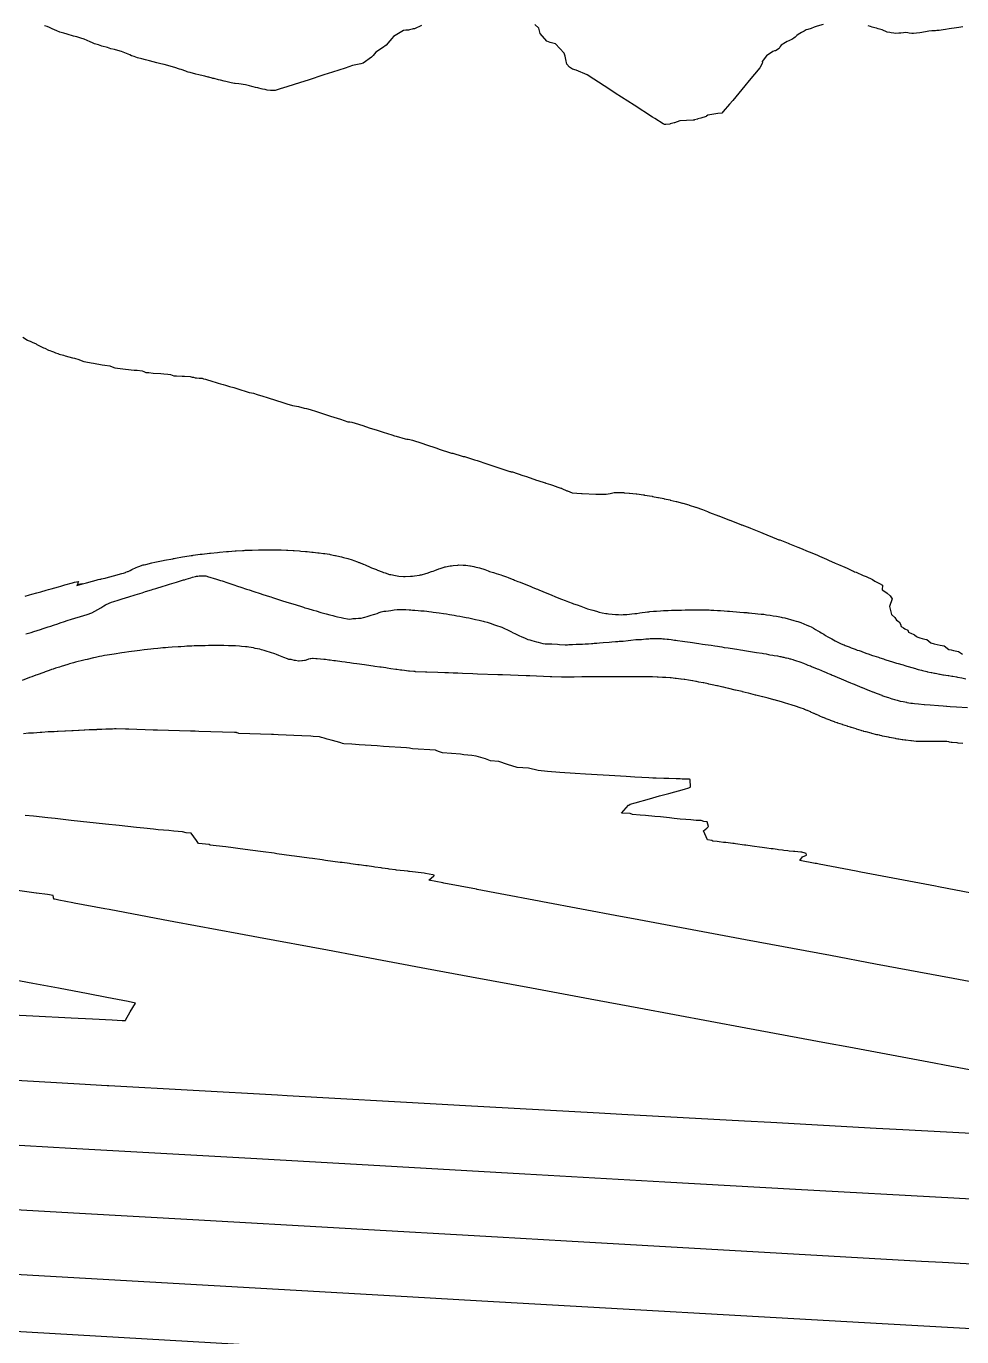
# Model space of a CAD drawing. Header units: metres. Extents: x 483462 to 484492, y 8428718 to 8429266.
# Drawn here: x 484172.6 to 484197.24, y 8428824.98 to 8428859.51 of the extents above; entities that cross this region are included whole.
import ezdxf

# ---------------------------------------------------------------- set-up
doc = ezdxf.new("R2010")
doc.units = ezdxf.units.M
doc.layers.add('C-TOPO-MAJR', color=9, linetype='Continuous')
doc.layers.add('C-TOPO-MINR', color=8, linetype='Continuous')

msp = doc.modelspace()

# ---------------------------------------------------------------- linework, layer by layer
at = {"layer": 'C-TOPO-MAJR', "color": 9, "linetype": 'Continuous', "lineweight": -3, "flags": 128}
for points, elevation in [([(484172.57, 8428844.495), (484172.686, 8428844.528), (484172.746, 8428844.545), (484172.88, 8428844.582), (484172.978, 8428844.61), (484173.121, 8428844.65), (484173.18, 8428844.666), (484173.218, 8428844.676), (484173.255, 8428844.687), (484173.443, 8428844.739), (484173.51, 8428844.758), (484173.617, 8428844.788), (484173.818, 8428844.844), (484173.873, 8428844.858), (484173.97, 8428844.882), (484173.957, 8428844.845), (484173.945, 8428844.809), (484173.934, 8428844.776), (484173.992, 8428844.791), (484174.078, 8428844.813), (484174.182, 8428844.842), (484174.343, 8428844.888), (484174.438, 8428844.915), (484174.495, 8428844.931), (484174.539, 8428844.939), (484174.558, 8428844.942), (484174.576, 8428844.945), (484174.621, 8428844.953), (484174.674, 8428844.967), (484174.766, 8428844.991), (484174.929, 8428845.035), (484175.019, 8428845.059), (484175.115, 8428845.085), (484175.163, 8428845.098), (484175.208, 8428845.115), (484175.223, 8428845.121), (484175.268, 8428845.139), (484175.283, 8428845.145), (484175.338, 8428845.172), (484175.382, 8428845.191), (484175.492, 8428845.243), (484175.538, 8428845.263), (484175.562, 8428845.269), (484175.681, 8428845.315), (484175.704, 8428845.321), (484175.749, 8428845.33), (484175.908, 8428845.37), (484175.981, 8428845.386), (484176.202, 8428845.43), (484176.243, 8428845.439), (484176.458, 8428845.479), (484176.478, 8428845.484), (484176.497, 8428845.488), (484176.532, 8428845.493), (484176.713, 8428845.525), (484176.77, 8428845.534), (484176.945, 8428845.562), (484176.978, 8428845.567), (484176.995, 8428845.57), (484177.179, 8428845.596), (484177.196, 8428845.598), (484177.213, 8428845.6), (484177.23, 8428845.602), (484177.421, 8428845.625), (484177.452, 8428845.628), (484177.636, 8428845.646), (484177.688, 8428845.651), (484177.869, 8428845.666), (484177.897, 8428845.669), (484177.911, 8428845.67), (484177.924, 8428845.671), (484178.099, 8428845.684), (484178.125, 8428845.686), (484178.293, 8428845.696), (484178.338, 8428845.698), (484178.364, 8428845.7), (484178.528, 8428845.707), (484178.54, 8428845.707), (484178.551, 8428845.707), (484178.711, 8428845.712), (484178.734, 8428845.712), (484178.774, 8428845.713), (484178.927, 8428845.715), (484178.95, 8428845.715), (484179.101, 8428845.715), (484179.113, 8428845.714), (484179.125, 8428845.713), (484179.271, 8428845.711), (484179.31, 8428845.709), (484179.449, 8428845.705), (484179.489, 8428845.703), (484179.627, 8428845.696), (484179.642, 8428845.695), (484179.656, 8428845.693), (484179.79, 8428845.684), (484179.827, 8428845.681), (484179.954, 8428845.671), (484179.993, 8428845.668), (484180.119, 8428845.655), (484180.135, 8428845.652), (484180.151, 8428845.648), (484180.273, 8428845.636), (484180.31, 8428845.631), (484180.427, 8428845.617), (484180.464, 8428845.612), (484180.584, 8428845.594), (484180.598, 8428845.589), (484180.725, 8428845.565), (484180.739, 8428845.56), (484180.774, 8428845.553), (484180.9, 8428845.524), (484180.952, 8428845.512), (484181.071, 8428845.481), (484181.178, 8428845.446), (484181.225, 8428845.43), (484181.326, 8428845.393), (484181.357, 8428845.381), (484181.371, 8428845.375), (484181.467, 8428845.337), (484181.482, 8428845.331), (484181.52, 8428845.315), (484181.653, 8428845.259), (484181.693, 8428845.242), (484181.818, 8428845.19), (484181.834, 8428845.184), (484181.85, 8428845.179), (484181.968, 8428845.133), (484182.008, 8428845.118), (484182.05, 8428845.104), (484182.167, 8428845.066), (484182.185, 8428845.063), (484182.203, 8428845.06), (484182.322, 8428845.034), (484182.365, 8428845.027), (484182.412, 8428845.019), (484182.531, 8428845.007), (484182.556, 8428845.009), (484182.581, 8428845.011), (484182.718, 8428845.016), (484182.771, 8428845.021), (484182.823, 8428845.025), (484182.958, 8428845.045), (484182.981, 8428845.05), (484183.004, 8428845.056), (484183.12, 8428845.088), (484183.156, 8428845.099), (484183.269, 8428845.139), (484183.314, 8428845.153), (484183.357, 8428845.168), (484183.466, 8428845.209), (484183.495, 8428845.219), (484183.608, 8428845.256), (484183.623, 8428845.261), (484183.638, 8428845.265), (484183.763, 8428845.289), (484183.801, 8428845.295), (484183.837, 8428845.3), (484183.96, 8428845.311), (484183.979, 8428845.315), (484184.106, 8428845.311), (484184.139, 8428845.309), (484184.173, 8428845.307), (484184.278, 8428845.295), (484184.299, 8428845.287), (484184.389, 8428845.27), (484184.413, 8428845.265), (484184.444, 8428845.259), (484184.533, 8428845.237), (484184.562, 8428845.228), (484184.649, 8428845.2), (484184.675, 8428845.191), (484184.762, 8428845.162), (484184.782, 8428845.154), (484184.802, 8428845.145), (484184.9, 8428845.114), (484184.932, 8428845.104), (484184.976, 8428845.09), (484185.093, 8428845.051), (484185.138, 8428845.035), (484185.248, 8428844.997), (484185.287, 8428844.982), (484185.397, 8428844.941), (484185.428, 8428844.929), (484185.459, 8428844.916), (484185.547, 8428844.882), (484185.61, 8428844.856), (484185.712, 8428844.814), (484185.78, 8428844.786), (484185.883, 8428844.744), (484185.92, 8428844.729), (484186.023, 8428844.687), (484186.061, 8428844.672), (484186.098, 8428844.657), (484186.203, 8428844.613), (484186.268, 8428844.586), (484186.375, 8428844.543), (484186.444, 8428844.514), (484186.517, 8428844.485), (484186.622, 8428844.443), (484186.695, 8428844.414), (484186.794, 8428844.374), (484186.836, 8428844.358), (484186.878, 8428844.343), (484186.972, 8428844.307), (484187.014, 8428844.293), (484187.105, 8428844.259), (484187.201, 8428844.225), (484187.287, 8428844.195), (484187.379, 8428844.162), (484187.453, 8428844.138), (484187.486, 8428844.129), (484187.52, 8428844.121), (484187.613, 8428844.094), (484187.69, 8428844.074), (484187.769, 8428844.055), (484187.861, 8428844.035), (484187.896, 8428844.032), (484187.931, 8428844.03), (484188.031, 8428844.019), (484188.114, 8428844.012), (484188.195, 8428844.006), (484188.284, 8428844.003), (484188.314, 8428844.005), (484188.344, 8428844.008), (484188.418, 8428844.012), (484188.484, 8428844.017), (484188.549, 8428844.023), (484188.624, 8428844.031), (484188.652, 8428844.035), (484188.679, 8428844.039), (484188.755, 8428844.05), (484188.82, 8428844.06), (484188.898, 8428844.071), (484188.963, 8428844.081), (484188.991, 8428844.083), (484189.019, 8428844.086), (484189.113, 8428844.094), (484189.196, 8428844.1), (484189.302, 8428844.107), (484189.383, 8428844.113), (484189.432, 8428844.114), (484189.505, 8428844.117), (484189.591, 8428844.119), (484189.662, 8428844.121), (484189.747, 8428844.123), (484189.815, 8428844.124), (484189.854, 8428844.125), (484189.947, 8428844.128), (484190.022, 8428844.129), (484190.096, 8428844.131), (484190.189, 8428844.132), (484190.228, 8428844.132), (484190.324, 8428844.132), (484190.402, 8428844.13), (484190.481, 8428844.129), (484190.58, 8428844.127), (484190.63, 8428844.124), (484190.704, 8428844.121), (484190.801, 8428844.115), (484190.882, 8428844.11), (484190.98, 8428844.104), (484191.065, 8428844.099), (484191.092, 8428844.096), (484191.119, 8428844.093), (484191.205, 8428844.087), (484191.306, 8428844.08), (484191.39, 8428844.073), (484191.494, 8428844.065), (484191.572, 8428844.059), (484191.605, 8428844.055), (484191.638, 8428844.051), (484191.709, 8428844.045), (484191.798, 8428844.036), (484191.867, 8428844.029), (484191.957, 8428844.02), (484192.024, 8428844.013), (484192.058, 8428844.008), (484192.092, 8428844.003), (484192.186, 8428843.989), (484192.271, 8428843.975), (484192.355, 8428843.961), (484192.448, 8428843.944), (484192.479, 8428843.939), (484192.51, 8428843.933), (484192.574, 8428843.918), (484192.663, 8428843.895), (484192.725, 8428843.878), (484192.813, 8428843.854), (484192.871, 8428843.837), (484192.918, 8428843.825), (484192.997, 8428843.794), (484193.078, 8428843.764), (484193.159, 8428843.731), (484193.225, 8428843.702), (484193.273, 8428843.681), (484193.335, 8428843.645), (484193.387, 8428843.617), (484193.449, 8428843.58), (484193.499, 8428843.551), (484193.536, 8428843.527), (484193.6, 8428843.488), (484193.646, 8428843.458), (484193.712, 8428843.417), (484193.758, 8428843.39), (484193.81, 8428843.363), (484193.899, 8428843.318), (484193.951, 8428843.291), (484194.044, 8428843.246), (484194.102, 8428843.218), (484194.136, 8428843.206), (484194.169, 8428843.194), (484194.267, 8428843.156), (484194.32, 8428843.134), (484194.426, 8428843.093), (484194.478, 8428843.073), (484194.53, 8428843.056), (484194.583, 8428843.038), (484194.618, 8428843.026), (484194.734, 8428842.985), (484194.769, 8428842.973), (484194.888, 8428842.931), (484194.924, 8428842.919), (484194.981, 8428842.9), (484195.04, 8428842.882), (484195.074, 8428842.87), (484195.176, 8428842.837), (484195.208, 8428842.827), (484195.352, 8428842.781), (484195.381, 8428842.771), (484195.519, 8428842.729), (484195.561, 8428842.717), (484195.654, 8428842.688), (484195.69, 8428842.678), (484195.74, 8428842.662), (484195.79, 8428842.646), (484195.82, 8428842.637), (484195.92, 8428842.609), (484196.013, 8428842.583), (484196.039, 8428842.576), (484196.087, 8428842.562), (484196.175, 8428842.539), (484196.2, 8428842.533), (484196.313, 8428842.505), (484196.333, 8428842.5), (484196.428, 8428842.48), (484196.445, 8428842.477), (484196.516, 8428842.462), (484196.533, 8428842.459), (484196.582, 8428842.451), (484196.648, 8428842.439), (484196.664, 8428842.436), (484196.74, 8428842.423), (484196.756, 8428842.42), (484196.816, 8428842.41), (484196.876, 8428842.4), (484196.894, 8428842.397), (484196.977, 8428842.383), (484196.998, 8428842.38), (484197.099, 8428842.362), (484197.12, 8428842.359), (484197.236, 8428842.337), (484197.347, 8428842.317)], 1190), ([(484198.996, 8428831.719), (484196.785, 8428832.133), (484196.505, 8428832.185), (484194.264, 8428832.604), (484193.669, 8428832.715), (484191.553, 8428833.109), (484190.608, 8428833.285), (484188.735, 8428833.634), (484187.448, 8428833.873), (484185.9, 8428834.162), (484184.323, 8428834.455), (484183.136, 8428834.676), (484181.368, 8428835.005), (484180.536, 8428835.16), (484178.714, 8428835.499), (484178.194, 8428835.596), (484176.484, 8428835.915), (484176.205, 8428835.967), (484174.785, 8428836.232), (484174.666, 8428836.254), (484173.859, 8428836.406), (484173.823, 8428836.413), (484173.46, 8428836.482), (484173.347, 8428836.504), (484173.332, 8428836.507), (484173.324, 8428836.511), (484173.311, 8428836.608), (484173.154, 8428836.629), (484172.865, 8428836.668), (484172.862, 8428836.668), (484172.364, 8428836.732)], 1200), ([(484170.197, 8428831.859), (484174.002, 8428831.643), (484174.731, 8428831.602), (484174.769, 8428831.6), (484179.211, 8428831.349), (484179.472, 8428831.335), (484183.555, 8428831.106), (484184.009, 8428831.08), (484187.684, 8428830.876), (484188.284, 8428830.843), (484191.517, 8428830.665), (484192.206, 8428830.628), (484194.978, 8428830.477), (484195.688, 8428830.439), (484197.987, 8428830.317)], 1200)]:
    msp.add_lwpolyline(points, dxfattribs=dict(at, elevation=elevation))
at = {"layer": 'C-TOPO-MAJR', "color": 9, "linetype": 'Continuous', "lineweight": -3, "elevation": 1190, "flags": 128}
msp.add_lwpolyline([(484173.953, 8428844.784), (484174.074, 8428844.815), (484174.067, 8428844.818), (484173.986, 8428844.797), (484173.953, 8428844.784)], close=True, dxfattribs=at)
at = {"layer": 'C-TOPO-MINR', "color": 8, "linetype": 'Continuous', "lineweight": -3, "flags": 128}
for points, elevation in [([(484183.007, 8428859.527), (484182.826, 8428859.443), (484182.79, 8428859.436), (484182.759, 8428859.43), (484182.694, 8428859.416), (484182.665, 8428859.408), (484182.597, 8428859.403), (484182.53, 8428859.392), (484182.269, 8428859.237), (484182.228, 8428859.189), (484182.171, 8428859.121), (484182.076, 8428859.006), (484181.981, 8428858.937), (484181.803, 8428858.826), (484181.732, 8428858.738), (484181.693, 8428858.689), (484181.471, 8428858.531), (484181.407, 8428858.521), (484181.191, 8428858.47), (484180.996, 8428858.406), (484180.661, 8428858.298), (484180.434, 8428858.224), (484180.02, 8428858.09), (484179.822, 8428858.026), (484179.457, 8428857.909), (484179.285, 8428857.857), (484179.154, 8428857.816), (484179.029, 8428857.812), (484178.945, 8428857.824), (484178.918, 8428857.83), (484178.891, 8428857.837), (484178.816, 8428857.853), (484178.788, 8428857.861), (484178.727, 8428857.874), (484178.699, 8428857.882), (484178.638, 8428857.896), (484178.578, 8428857.912), (484178.537, 8428857.923), (484178.477, 8428857.939), (484178.443, 8428857.947), (484178.372, 8428857.967), (484178.195, 8428857.992), (484178.103, 8428857.997), (484178.086, 8428857.998), (484178.039, 8428858.006), (484177.993, 8428858.018), (484177.921, 8428858.034), (484177.851, 8428858.052), (484177.81, 8428858.063), (484177.712, 8428858.086), (484177.659, 8428858.099), (484177.546, 8428858.127), (484177.516, 8428858.134), (484177.498, 8428858.139), (484177.407, 8428858.163), (484177.388, 8428858.168), (484177.298, 8428858.191), (484177.255, 8428858.202), (484177.14, 8428858.229), (484177.06, 8428858.249), (484176.917, 8428858.286), (484176.866, 8428858.299), (484176.835, 8428858.31), (484176.804, 8428858.321), (484176.679, 8428858.367), (484176.633, 8428858.379), (484176.507, 8428858.425), (484176.417, 8428858.45), (484176.327, 8428858.473), (484176.234, 8428858.496), (484176.138, 8428858.519), (484176.041, 8428858.544), (484175.943, 8428858.568), (484175.845, 8428858.593), (484175.74, 8428858.62), (484175.641, 8428858.649), (484175.53, 8428858.678), (484175.438, 8428858.714), (484175.373, 8428858.732), (484175.326, 8428858.751), (484175.278, 8428858.77), (484175.193, 8428858.808), (484175.105, 8428858.842), (484175.012, 8428858.869), (484174.921, 8428858.894), (484174.829, 8428858.917), (484174.736, 8428858.944), (484174.585, 8428858.985), (484174.498, 8428859.02), (484174.399, 8428859.048), (484174.342, 8428859.073), (484174.283, 8428859.098), (484174.203, 8428859.134), (484174.12, 8428859.168), (484174.035, 8428859.195), (484173.928, 8428859.226), (484173.846, 8428859.247), (484173.672, 8428859.297), (484173.592, 8428859.322), (484173.48, 8428859.355), (484173.406, 8428859.385), (484173.344, 8428859.413), (484173.28, 8428859.441), (484173.213, 8428859.472), (484173.146, 8428859.5), (484173.078, 8428859.522)], 1188), ([(484193.585, 8428859.55), (484193.425, 8428859.508), (484193.349, 8428859.487), (484193.271, 8428859.451), (484193.178, 8428859.425), (484193.141, 8428859.409), (484193.088, 8428859.382), (484193.052, 8428859.364), (484193.011, 8428859.34), (484192.967, 8428859.313), (484192.927, 8428859.288), (484192.895, 8428859.261), (484192.844, 8428859.22), (484192.81, 8428859.194), (484192.761, 8428859.155), (484192.72, 8428859.137), (484192.679, 8428859.121), (484192.638, 8428859.102), (484192.593, 8428859.084), (484192.479, 8428859.011), (484192.454, 8428858.973), (484192.423, 8428858.925), (484192.329, 8428858.864), (484192.308, 8428858.86), (484192.259, 8428858.843), (484192.09, 8428858.724), (484191.981, 8428858.581), (484191.984, 8428858.545), (484191.917, 8428858.414), (484191.641, 8428858.077), (484191.524, 8428857.936), (484191.205, 8428857.554), (484191.122, 8428857.454), (484190.953, 8428857.265), (484190.915, 8428857.22), (484190.815, 8428857.212), (484190.546, 8428857.163), (484190.513, 8428857.137), (484190.502, 8428857.134), (484190.361, 8428857.088), (484190.288, 8428857.064), (484190.272, 8428857.059), (484190.199, 8428857.038), (484190.189, 8428857.035), (484190.166, 8428857.031), (484189.815, 8428857.012), (484189.668, 8428856.963), (484189.663, 8428856.962), (484189.553, 8428856.934), (484189.543, 8428856.931), (484189.438, 8428856.919), (484189.404, 8428856.92), (484189.376, 8428856.938), (484189.154, 8428857.073), (484189.09, 8428857.114), (484188.604, 8428857.427), (484188.106, 8428857.749), (484187.938, 8428857.858), (484187.543, 8428858.112), (484187.368, 8428858.225), (484187.079, 8428858.353), (484186.987, 8428858.378), (484186.905, 8428858.432), (484186.837, 8428858.508), (484186.81, 8428858.635), (484186.791, 8428858.716), (484186.767, 8428858.798), (484186.539, 8428859.045), (484186.432, 8428859.068), (484186.393, 8428859.081), (484186.31, 8428859.116), (484186.132, 8428859.319), (484186.113, 8428859.387), (484186.094, 8428859.457), (484185.992, 8428859.556)], 1188), ([(484197.262, 8428859.496), (484197.155, 8428859.479), (484197.096, 8428859.469), (484196.905, 8428859.437), (484196.811, 8428859.422), (484196.744, 8428859.412), (484196.638, 8428859.395), (484196.579, 8428859.392), (484196.544, 8428859.391), (484196.509, 8428859.389), (484196.45, 8428859.387), (484196.367, 8428859.374), (484196.28, 8428859.36), (484196.135, 8428859.338), (484196.043, 8428859.326), (484195.961, 8428859.315), (484195.924, 8428859.32), (484195.854, 8428859.328), (484195.817, 8428859.333), (484195.758, 8428859.342), (484195.704, 8428859.338), (484195.627, 8428859.329), (484195.579, 8428859.325), (484195.484, 8428859.318), (484195.444, 8428859.324), (484195.374, 8428859.334), (484195.337, 8428859.342), (484195.275, 8428859.356), (484195.218, 8428859.378), (484195.188, 8428859.391), (484195.138, 8428859.412), (484195.108, 8428859.424), (484195.036, 8428859.442), (484194.993, 8428859.453), (484194.949, 8428859.464), (484194.879, 8428859.481), (484194.829, 8428859.499), (484194.772, 8428859.518)], 1188), ([(484172.511, 8428851.316), (484172.631, 8428851.238), (484172.646, 8428851.228), (484172.698, 8428851.207), (484172.75, 8428851.187), (484172.855, 8428851.137), (484172.876, 8428851.125), (484173.056, 8428851.038), (484173.083, 8428851.025), (484173.184, 8428850.976), (484173.216, 8428850.962), (484173.266, 8428850.943), (484173.315, 8428850.925), (484173.369, 8428850.905), (484173.426, 8428850.884), (484173.463, 8428850.872), (484173.578, 8428850.838), (484173.619, 8428850.827), (484173.818, 8428850.769), (484173.865, 8428850.758), (484173.983, 8428850.724), (484174.048, 8428850.699), (484174.113, 8428850.676), (484174.168, 8428850.665), (484174.305, 8428850.641), (484174.367, 8428850.63), (484174.598, 8428850.591), (484174.666, 8428850.581), (484174.801, 8428850.557), (484174.865, 8428850.533), (484174.927, 8428850.51), (484175.001, 8428850.5), (484175.138, 8428850.484), (484175.211, 8428850.475), (484175.443, 8428850.45), (484175.515, 8428850.443), (484175.647, 8428850.428), (484175.698, 8428850.407), (484175.75, 8428850.387), (484175.825, 8428850.381), (484175.942, 8428850.371), (484176.143, 8428850.356), (484176.217, 8428850.35), (484176.331, 8428850.341), (484176.395, 8428850.336), (484176.442, 8428850.318), (484176.488, 8428850.301), (484176.552, 8428850.297), (484176.704, 8428850.288), (484176.766, 8428850.285), (484176.918, 8428850.277), (484176.965, 8428850.26), (484177.001, 8428850.259), (484177.048, 8428850.243), (484177.085, 8428850.241), (484177.148, 8428850.238), (484177.201, 8428850.236), (484177.229, 8428850.235), (484177.27, 8428850.222), (484177.317, 8428850.209), (484177.341, 8428850.201), (484177.398, 8428850.185), (484177.434, 8428850.173), (484177.511, 8428850.149), (484177.572, 8428850.13), (484177.655, 8428850.105), (484177.716, 8428850.09), (484177.781, 8428850.069), (484177.842, 8428850.054), (484177.955, 8428850.019), (484178.061, 8428849.986), (484178.245, 8428849.928), (484178.361, 8428849.892), (484178.469, 8428849.858), (484178.526, 8428849.848), (484178.582, 8428849.837), (484178.677, 8428849.807), (484178.825, 8428849.76), (484178.943, 8428849.723), (484179.191, 8428849.645), (484179.326, 8428849.602), (484179.465, 8428849.559), (484179.608, 8428849.514), (484179.662, 8428849.506), (484179.715, 8428849.499), (484179.771, 8428849.493), (484179.921, 8428849.446), (484179.977, 8428849.438), (484180.074, 8428849.408), (484180.24, 8428849.355), (484180.427, 8428849.295), (484180.609, 8428849.237), (484180.788, 8428849.179), (484180.876, 8428849.152), (484181.071, 8428849.089), (484181.121, 8428849.084), (484181.171, 8428849.079), (484181.26, 8428849.051), (484181.463, 8428848.986), (484181.631, 8428848.931), (484181.842, 8428848.863), (484182.002, 8428848.811), (484182.223, 8428848.74), (484182.3, 8428848.716), (484182.343, 8428848.711), (484182.576, 8428848.635), (484182.618, 8428848.632), (484182.66, 8428848.628), (484182.703, 8428848.623), (484182.772, 8428848.601), (484183.012, 8428848.522), (484183.139, 8428848.479), (484183.382, 8428848.4), (484183.501, 8428848.36), (484183.743, 8428848.281), (484183.8, 8428848.262), (484183.836, 8428848.257), (484184.074, 8428848.178), (484184.106, 8428848.175), (484184.136, 8428848.171), (484184.165, 8428848.167), (484184.407, 8428848.086), (484184.477, 8428848.063), (484184.725, 8428847.98), (484184.833, 8428847.943), (484185.07, 8428847.864), (484185.126, 8428847.845), (484185.336, 8428847.775), (484185.354, 8428847.773), (484185.371, 8428847.771), (484185.387, 8428847.769), (484185.402, 8428847.766), (484185.677, 8428847.673), (484185.712, 8428847.662), (484185.77, 8428847.642), (484186.04, 8428847.55), (484186.07, 8428847.54), (484186.26, 8428847.476), (484186.271, 8428847.474), (484186.282, 8428847.473), (484186.408, 8428847.43), (484186.43, 8428847.423), (484186.553, 8428847.381), (484186.573, 8428847.374), (484186.677, 8428847.338), (484186.686, 8428847.336), (484186.695, 8428847.335), (484186.707, 8428847.329), (484186.834, 8428847.27), (484186.848, 8428847.264), (484186.979, 8428847.214), (484187.22, 8428847.195), (484187.239, 8428847.194), (484187.599, 8428847.181), (484187.628, 8428847.18), (484187.644, 8428847.179), (484187.859, 8428847.177), (484187.867, 8428847.176), (484187.972, 8428847.199), (484187.98, 8428847.198), (484188.083, 8428847.222), (484188.092, 8428847.224), (484188.101, 8428847.226), (484188.205, 8428847.227), (484188.214, 8428847.227), (484188.223, 8428847.226), (484188.327, 8428847.221), (484188.337, 8428847.219), (484188.347, 8428847.217), (484188.478, 8428847.206), (484188.489, 8428847.205), (484188.662, 8428847.186), (484188.675, 8428847.185), (484188.854, 8428847.16), (484188.868, 8428847.158), (484188.881, 8428847.156), (484189.08, 8428847.124), (484189.087, 8428847.122), (484189.095, 8428847.12), (484189.232, 8428847.095), (484189.245, 8428847.092), (484189.39, 8428847.063), (484189.402, 8428847.06), (484189.553, 8428847.027), (484189.559, 8428847.025), (484189.713, 8428846.988), (484189.718, 8428846.987), (484189.726, 8428846.985), (484189.881, 8428846.944), (484189.891, 8428846.942), (484190.052, 8428846.894), (484190.057, 8428846.892), (484190.227, 8428846.836), (484190.23, 8428846.835), (484190.407, 8428846.771), (484190.408, 8428846.771), (484190.538, 8428846.722), (484190.595, 8428846.7), (484190.596, 8428846.7), (484190.596, 8428846.7), (484190.596, 8428846.7), (484190.831, 8428846.611), (484190.834, 8428846.609), (484191.117, 8428846.498), (484191.13, 8428846.493), (484191.416, 8428846.378), (484191.428, 8428846.374), (484191.435, 8428846.374), (484191.441, 8428846.374), (484191.655, 8428846.288), (484191.673, 8428846.281), (484191.895, 8428846.191), (484191.933, 8428846.176), (484192.161, 8428846.082), (484192.187, 8428846.072), (484192.414, 8428845.978), (484192.426, 8428845.978), (484192.436, 8428845.978), (484192.446, 8428845.978), (484192.667, 8428845.887), (484192.703, 8428845.873), (484192.915, 8428845.785), (484192.988, 8428845.755), (484193.194, 8428845.669), (484193.239, 8428845.651), (484193.437, 8428845.568), (484193.457, 8428845.56), (484193.47, 8428845.552), (484193.485, 8428845.544), (484193.676, 8428845.463), (484193.722, 8428845.442), (484193.903, 8428845.364), (484193.993, 8428845.325), (484194.159, 8428845.252), (484194.216, 8428845.227), (484194.361, 8428845.163), (484194.385, 8428845.149), (484194.41, 8428845.136), (484194.454, 8428845.123), (484194.636, 8428845.04), (484194.717, 8428845.011), (484194.885, 8428844.933), (484194.947, 8428844.885), (484195.066, 8428844.827), (484195.147, 8428844.784), (484195.141, 8428844.657), (484195.212, 8428844.614), (484195.273, 8428844.569), (484195.346, 8428844.498), (484195.406, 8428844.425), (484195.334, 8428844.221), (484195.386, 8428844.01), (484195.473, 8428843.93), (484195.519, 8428843.857), (484195.587, 8428843.814), (484195.62, 8428843.752), (484195.637, 8428843.693), (484195.702, 8428843.654), (484195.74, 8428843.631), (484195.814, 8428843.596), (484195.835, 8428843.544), (484195.911, 8428843.509), (484195.953, 8428843.491), (484195.989, 8428843.476), (484196.042, 8428843.426), (484196.079, 8428843.411), (484196.131, 8428843.393), (484196.195, 8428843.377), (484196.26, 8428843.362), (484196.316, 8428843.348), (484196.423, 8428843.259), (484196.509, 8428843.239), (484196.67, 8428843.203), (484196.771, 8428843.18), (484196.892, 8428843.088), (484196.954, 8428843.075), (484197.016, 8428843.061), (484197.149, 8428843.032), (484197.252, 8428842.961)], 1188), ([(484172.588, 8428843.495), (484172.727, 8428843.538), (484172.799, 8428843.56), (484172.973, 8428843.615), (484173.047, 8428843.639), (484173.174, 8428843.68), (484173.247, 8428843.703), (484173.316, 8428843.726), (484173.427, 8428843.764), (484173.494, 8428843.787), (484173.603, 8428843.824), (484173.675, 8428843.848), (484173.794, 8428843.884), (484173.875, 8428843.908), (484174.029, 8428843.954), (484174.115, 8428843.979), (484174.205, 8428844.012), (484174.322, 8428844.053), (484174.408, 8428844.098), (484174.486, 8428844.139), (484174.558, 8428844.181), (484174.641, 8428844.233), (484174.689, 8428844.26), (484174.783, 8428844.309), (484174.842, 8428844.33), (484174.902, 8428844.347), (484175.018, 8428844.389), (484175.127, 8428844.423), (484175.298, 8428844.476), (484175.464, 8428844.528), (484175.65, 8428844.583), (484175.742, 8428844.612), (484175.899, 8428844.659), (484175.942, 8428844.672), (484175.976, 8428844.682), (484176.014, 8428844.693), (484176.201, 8428844.751), (484176.262, 8428844.771), (484176.369, 8428844.804), (484176.554, 8428844.862), (484176.611, 8428844.879), (484176.735, 8428844.918), (484176.765, 8428844.923), (484176.807, 8428844.936), (484176.935, 8428844.976), (484176.976, 8428844.988), (484177.057, 8428845.013), (484177.08, 8428845.015), (484177.12, 8428845.021), (484177.15, 8428845.025), (484177.19, 8428845.029), (484177.23, 8428845.03), (484177.26, 8428845.03), (484177.3, 8428845.029), (484177.328, 8428845.027), (484177.402, 8428845.004), (484177.437, 8428844.993), (484177.544, 8428844.958), (484177.58, 8428844.947), (484177.611, 8428844.939), (484177.71, 8428844.907), (484177.754, 8428844.892), (484177.905, 8428844.842), (484177.988, 8428844.815), (484178.038, 8428844.798), (484178.192, 8428844.747), (484178.22, 8428844.738), (484178.249, 8428844.729), (484178.401, 8428844.679), (484178.468, 8428844.657), (484178.588, 8428844.618), (484178.756, 8428844.563), (484178.831, 8428844.539), (484179.001, 8428844.484), (484179.039, 8428844.471), (484179.079, 8428844.458), (484179.16, 8428844.433), (484179.324, 8428844.38), (484179.465, 8428844.336), (484179.622, 8428844.287), (484179.708, 8428844.26), (484179.85, 8428844.217), (484179.896, 8428844.202), (484179.939, 8428844.188), (484179.977, 8428844.176), (484180.015, 8428844.165), (484180.151, 8428844.124), (484180.231, 8428844.102), (484180.358, 8428844.065), (484180.497, 8428844.025), (484180.593, 8428844), (484180.671, 8428843.978), (484180.723, 8428843.967), (484180.798, 8428843.949), (484180.894, 8428843.93), (484180.966, 8428843.915), (484181.062, 8428843.896), (484181.122, 8428843.888), (484181.163, 8428843.891), (484181.195, 8428843.902), (484181.276, 8428843.904), (484181.346, 8428843.91), (484181.415, 8428843.916), (484181.484, 8428843.926), (484181.515, 8428843.937), (484181.575, 8428843.954), (484181.628, 8428843.972), (484181.682, 8428843.989), (484181.742, 8428844.01), (484181.782, 8428844.016), (484181.843, 8428844.039), (484181.894, 8428844.057), (484181.947, 8428844.075), (484182.011, 8428844.096), (484182.039, 8428844.095), (484182.067, 8428844.094), (484182.141, 8428844.109), (484182.196, 8428844.118), (484182.286, 8428844.128), (484182.363, 8428844.139), (484182.442, 8428844.14), (484182.531, 8428844.141), (484182.593, 8428844.139), (484182.685, 8428844.135), (484182.725, 8428844.131), (484182.766, 8428844.126), (484182.833, 8428844.122), (484182.917, 8428844.115), (484182.989, 8428844.108), (484183.077, 8428844.101), (484183.151, 8428844.093), (484183.197, 8428844.087), (484183.272, 8428844.078), (484183.318, 8428844.071), (484183.395, 8428844.061), (484183.471, 8428844.051), (484183.587, 8428844.035), (484183.665, 8428844.023), (484183.743, 8428844.01), (484183.864, 8428843.989), (484183.939, 8428843.976), (484184.019, 8428843.961), (484184.095, 8428843.946), (484184.139, 8428843.939), (484184.184, 8428843.932), (484184.256, 8428843.917), (484184.359, 8428843.895), (484184.427, 8428843.88), (484184.526, 8428843.858), (484184.595, 8428843.84), (484184.628, 8428843.834), (484184.661, 8428843.827), (484184.733, 8428843.806), (484184.838, 8428843.771), (484184.905, 8428843.748), (484185.009, 8428843.713), (484185.068, 8428843.691), (484185.119, 8428843.673), (484185.19, 8428843.64), (484185.272, 8428843.6), (484185.356, 8428843.559), (484185.422, 8428843.525), (484185.463, 8428843.505), (484185.504, 8428843.487), (484185.568, 8428843.456), (484185.654, 8428843.417), (484185.716, 8428843.391), (484185.806, 8428843.351), (484185.863, 8428843.337), (484185.911, 8428843.322), (484186.032, 8428843.292), (484186.084, 8428843.279), (484186.207, 8428843.248), (484186.26, 8428843.238), (484186.32, 8428843.234), (484186.386, 8428843.237), (484186.441, 8428843.232), (484186.587, 8428843.224), (484186.644, 8428843.221), (484186.791, 8428843.213), (484186.851, 8428843.212), (484186.886, 8428843.216), (484186.921, 8428843.219), (484186.985, 8428843.22), (484187.079, 8428843.224), (484187.245, 8428843.231), (484187.316, 8428843.234), (484187.409, 8428843.238), (484187.483, 8428843.242), (484187.518, 8428843.246), (484187.553, 8428843.25), (484187.588, 8428843.252), (484187.622, 8428843.254), (484187.697, 8428843.259), (484187.788, 8428843.267), (484187.95, 8428843.281), (484188.022, 8428843.287), (484188.113, 8428843.295), (484188.179, 8428843.301), (484188.214, 8428843.302), (484188.249, 8428843.303), (484188.316, 8428843.31), (484188.452, 8428843.325), (484188.517, 8428843.332), (484188.651, 8428843.346), (484188.695, 8428843.351), (484188.749, 8428843.352), (484188.803, 8428843.352), (484188.854, 8428843.357), (484188.918, 8428843.364), (484188.99, 8428843.371), (484189.03, 8428843.374), (484189.079, 8428843.376), (484189.111, 8428843.377), (484189.155, 8428843.378), (484189.186, 8428843.379), (484189.221, 8428843.377), (484189.255, 8428843.375), (484189.286, 8428843.374), (484189.33, 8428843.373), (484189.362, 8428843.371), (484189.41, 8428843.369), (484189.477, 8428843.361), (484189.516, 8428843.356), (484189.58, 8428843.347), (484189.627, 8428843.341), (484189.668, 8428843.336), (484189.709, 8428843.332), (484189.75, 8428843.326), (484189.882, 8428843.307), (484189.946, 8428843.297), (484190.083, 8428843.277), (484190.148, 8428843.268), (484190.2, 8428843.261), (484190.252, 8428843.253), (484190.315, 8428843.244), (484190.408, 8428843.23), (484190.478, 8428843.22), (484190.637, 8428843.196), (484190.733, 8428843.182), (484190.803, 8428843.171), (484190.858, 8428843.162), (484190.913, 8428843.154), (484190.982, 8428843.143), (484191.08, 8428843.128), (484191.247, 8428843.103), (484191.312, 8428843.093), (484191.409, 8428843.078), (484191.467, 8428843.069), (484191.516, 8428843.061), (484191.566, 8428843.053), (484191.622, 8428843.044), (484191.776, 8428843.02), (484191.829, 8428843.011), (484191.978, 8428842.988), (484192.015, 8428842.982), (484192.082, 8428842.97), (484192.143, 8428842.957), (484192.185, 8428842.95), (484192.263, 8428842.937), (484192.295, 8428842.932), (484192.384, 8428842.916), (484192.448, 8428842.903), (484192.474, 8428842.898), (484192.526, 8428842.887), (484192.549, 8428842.883), (484192.597, 8428842.871), (484192.616, 8428842.866), (484192.661, 8428842.855), (484192.708, 8428842.843), (484192.727, 8428842.838), (484192.787, 8428842.82), (484192.808, 8428842.813), (484192.861, 8428842.797), (484192.884, 8428842.79), (484192.947, 8428842.77), (484192.974, 8428842.76), (484193.067, 8428842.724), (484193.151, 8428842.691), (484193.185, 8428842.677), (484193.249, 8428842.653), (484193.275, 8428842.642), (484193.428, 8428842.579), (484193.46, 8428842.565), (484193.62, 8428842.499), (484193.65, 8428842.486), (484193.697, 8428842.467), (484193.743, 8428842.447), (484193.794, 8428842.426), (484193.821, 8428842.414), (484193.873, 8428842.392), (484193.975, 8428842.35), (484194.001, 8428842.339), (484194.179, 8428842.264), (484194.201, 8428842.255), (484194.303, 8428842.212), (484194.353, 8428842.191), (484194.403, 8428842.17), (484194.422, 8428842.163), (484194.603, 8428842.088), (484194.617, 8428842.082), (484194.798, 8428842.007), (484194.807, 8428842.003), (484194.883, 8428841.974), (484194.893, 8428841.97), (484195.009, 8428841.925), (484195.127, 8428841.879), (484195.132, 8428841.877), (484195.209, 8428841.852), (484195.213, 8428841.85), (484195.305, 8428841.82), (484195.397, 8428841.789), (484195.399, 8428841.789), (484195.462, 8428841.771), (484195.463, 8428841.771), (484195.537, 8428841.75), (484195.614, 8428841.729), (484195.614, 8428841.729), (484195.696, 8428841.712), (484195.696, 8428841.712), (484195.779, 8428841.696), (484195.792, 8428841.693), (484195.792, 8428841.693), (484195.89, 8428841.674), (484195.89, 8428841.674), (484195.94, 8428841.669), (484195.941, 8428841.669), (484195.991, 8428841.664), (484195.992, 8428841.664), (484196.097, 8428841.653), (484196.098, 8428841.653), (484196.247, 8428841.638), (484196.248, 8428841.638), (484196.25, 8428841.638), (484196.402, 8428841.626), (484196.404, 8428841.625), (484196.619, 8428841.609), (484196.622, 8428841.608), (484196.749, 8428841.599), (484196.836, 8428841.593), (484196.84, 8428841.593), (484196.927, 8428841.588), (484196.93, 8428841.587), (484197.098, 8428841.575), (484197.101, 8428841.575), (484197.386, 8428841.554)], 1192), ([(484197.268, 8428840.611), (484197.138, 8428840.621), (484197.115, 8428840.623), (484196.984, 8428840.632), (484196.96, 8428840.637), (484196.914, 8428840.646), (484196.892, 8428840.65), (484196.846, 8428840.658), (484196.825, 8428840.658), (484196.703, 8428840.659), (484196.683, 8428840.659), (484196.564, 8428840.658), (484196.545, 8428840.659), (484196.471, 8428840.661), (484196.452, 8428840.661), (484196.432, 8428840.661), (484196.313, 8428840.663), (484196.292, 8428840.663), (484196.173, 8428840.664), (484196.154, 8428840.664), (484196.079, 8428840.663), (484196.06, 8428840.663), (484196.039, 8428840.666), (484195.912, 8428840.679), (484195.89, 8428840.682), (484195.759, 8428840.696), (484195.736, 8428840.698), (484195.688, 8428840.703), (484195.665, 8428840.706), (484195.618, 8428840.711), (484195.574, 8428840.72), (484195.553, 8428840.724), (484195.509, 8428840.733), (484195.488, 8428840.737), (484195.331, 8428840.769), (484195.308, 8428840.773), (484195.15, 8428840.805), (484195.128, 8428840.81), (484195.083, 8428840.821), (484195.065, 8428840.825), (484195.021, 8428840.836), (484195.003, 8428840.841), (484194.869, 8428840.875), (484194.852, 8428840.88), (484194.717, 8428840.915), (484194.702, 8428840.919), (484194.66, 8428840.93), (484194.645, 8428840.935), (484194.603, 8428840.947), (484194.589, 8428840.951), (484194.467, 8428840.988), (484194.454, 8428840.992), (484194.332, 8428841.03), (484194.32, 8428841.034), (484194.309, 8428841.037), (484194.234, 8428841.06), (484194.224, 8428841.064), (484194.103, 8428841.104), (484194.092, 8428841.108), (484193.971, 8428841.148), (484193.962, 8428841.151), (484193.954, 8428841.154), (484193.893, 8428841.174), (484193.886, 8428841.176), (484193.782, 8428841.216), (484193.775, 8428841.218), (484193.768, 8428841.221), (484193.662, 8428841.261), (484193.655, 8428841.264), (484193.584, 8428841.292), (484193.578, 8428841.294), (484193.496, 8428841.331), (484193.492, 8428841.333), (484193.488, 8428841.335), (484193.406, 8428841.372), (484193.403, 8428841.374), (484193.346, 8428841.4), (484193.343, 8428841.401), (484193.26, 8428841.439), (484193.257, 8428841.44), (484193.255, 8428841.441), (484193.17, 8428841.479), (484193.167, 8428841.481), (484193.092, 8428841.509), (484193.09, 8428841.51), (484192.978, 8428841.552), (484192.976, 8428841.553), (484192.861, 8428841.595), (484192.86, 8428841.595), (484192.859, 8428841.596), (484192.766, 8428841.623), (484192.765, 8428841.623), (484192.656, 8428841.656), (484192.656, 8428841.656), (484192.591, 8428841.676), (484192.489, 8428841.706), (484192.489, 8428841.706), (484192.291, 8428841.76), (484192.288, 8428841.761), (484192.139, 8428841.8), (484192.069, 8428841.819), (484192.065, 8428841.82), (484191.995, 8428841.838), (484191.989, 8428841.84), (484191.808, 8428841.886), (484191.801, 8428841.887), (484191.618, 8428841.933), (484191.609, 8428841.936), (484191.534, 8428841.955), (484191.458, 8428841.974), (484191.448, 8428841.976), (484191.278, 8428842.017), (484191.267, 8428842.019), (484191.103, 8428842.058), (484191.091, 8428842.061), (484191.025, 8428842.077), (484190.96, 8428842.093), (484190.943, 8428842.096), (484190.806, 8428842.126), (484190.789, 8428842.13), (484190.661, 8428842.158), (484190.578, 8428842.177), (484190.559, 8428842.18), (484190.444, 8428842.204), (484190.428, 8428842.207), (484190.315, 8428842.229), (484190.248, 8428842.243), (484190.233, 8428842.246), (484190.157, 8428842.26), (484190.141, 8428842.263), (484190.041, 8428842.281), (484189.941, 8428842.294), (484189.925, 8428842.297), (484189.85, 8428842.306), (484189.833, 8428842.308), (484189.78, 8428842.317), (484189.712, 8428842.324), (484189.692, 8428842.326), (484189.581, 8428842.336), (484189.556, 8428842.338), (484189.444, 8428842.348), (484189.375, 8428842.35), (484189.351, 8428842.352), (484189.236, 8428842.357), (484189.211, 8428842.357), (484189.092, 8428842.362), (484189.044, 8428842.363), (484188.996, 8428842.363), (484188.976, 8428842.363), (484188.816, 8428842.365), (484188.793, 8428842.366), (484188.631, 8428842.368), (484188.606, 8428842.368), (484188.553, 8428842.368), (484188.5, 8428842.367), (484188.475, 8428842.367), (484188.376, 8428842.367), (484188.349, 8428842.367), (484188.178, 8428842.367), (484188.08, 8428842.367), (484188.052, 8428842.367), (484188.002, 8428842.367), (484187.952, 8428842.366), (484187.925, 8428842.366), (484187.824, 8428842.365), (484187.648, 8428842.364), (484187.621, 8428842.364), (484187.524, 8428842.363), (484187.498, 8428842.363), (484187.421, 8428842.363), (484187.395, 8428842.363), (484187.255, 8428842.362), (484187.23, 8428842.362), (484187.031, 8428842.36), (484187.009, 8428842.36), (484186.877, 8428842.359), (484186.85, 8428842.359), (484186.718, 8428842.359), (484186.69, 8428842.359), (484186.437, 8428842.368), (484186.394, 8428842.369), (484185.862, 8428842.389), (484185.768, 8428842.392), (484185.142, 8428842.416), (484185.02, 8428842.42), (484184.482, 8428842.44), (484184.357, 8428842.445), (484184.086, 8428842.455), (484183.962, 8428842.46), (484183.844, 8428842.464), (484183.721, 8428842.469), (484183.621, 8428842.472), (484183.435, 8428842.479), (484183.151, 8428842.49), (484183.11, 8428842.491), (484182.851, 8428842.501), (484182.838, 8428842.503), (484182.823, 8428842.505), (484182.805, 8428842.507), (484182.69, 8428842.511), (484182.665, 8428842.515), (484182.613, 8428842.522), (484182.558, 8428842.53), (484182.49, 8428842.539), (484182.453, 8428842.545), (484182.357, 8428842.558), (484182.328, 8428842.562), (484182.198, 8428842.581), (484182.106, 8428842.594), (484182.069, 8428842.599), (484181.945, 8428842.617), (484181.906, 8428842.623), (484181.777, 8428842.641), (484181.732, 8428842.648), (484181.557, 8428842.672), (484181.505, 8428842.679), (484181.308, 8428842.707), (484181.213, 8428842.72), (484181.163, 8428842.727), (484181.116, 8428842.734), (484181.044, 8428842.744), (484180.996, 8428842.751), (484180.905, 8428842.763), (484180.743, 8428842.784), (484180.695, 8428842.79), (484180.602, 8428842.802), (484180.568, 8428842.807), (484180.522, 8428842.813), (484180.477, 8428842.819), (484180.435, 8428842.824), (484180.345, 8428842.832), (484180.257, 8428842.84), (484180.228, 8428842.842), (484180.155, 8428842.852), (484180.136, 8428842.849), (484180.091, 8428842.841), (484180.074, 8428842.837), (484180.029, 8428842.828), (484180.014, 8428842.823), (484179.943, 8428842.797), (484179.929, 8428842.792), (484179.871, 8428842.787), (484179.854, 8428842.785), (484179.785, 8428842.782), (484179.768, 8428842.78), (484179.687, 8428842.794), (484179.666, 8428842.799), (484179.598, 8428842.813), (484179.572, 8428842.821), (484179.509, 8428842.827), (484179.478, 8428842.839), (484179.386, 8428842.875), (484179.296, 8428842.911), (484179.249, 8428842.929), (484179.19, 8428842.951), (484179.141, 8428842.969), (484179.03, 8428843.007), (484178.92, 8428843.045), (484178.861, 8428843.064), (484178.791, 8428843.08), (484178.748, 8428843.091), (484178.625, 8428843.116), (484178.579, 8428843.126), (484178.46, 8428843.151), (484178.417, 8428843.158), (484178.368, 8428843.16), (484178.27, 8428843.168), (484178.213, 8428843.173), (484178.111, 8428843.181), (484178.053, 8428843.184), (484178.013, 8428843.184), (484177.972, 8428843.184), (484177.926, 8428843.186), (484177.798, 8428843.188), (484177.746, 8428843.189), (484177.612, 8428843.191), (484177.558, 8428843.192), (484177.505, 8428843.191), (484177.452, 8428843.19), (484177.395, 8428843.189), (484177.311, 8428843.187), (484177.249, 8428843.185), (484177.107, 8428843.181), (484177.018, 8428843.179), (484176.955, 8428843.176), (484176.892, 8428843.173), (484176.83, 8428843.17), (484176.765, 8428843.167), (484176.667, 8428843.16), (484176.6, 8428843.156), (484176.437, 8428843.144), (484176.336, 8428843.137), (484176.267, 8428843.131), (484176.198, 8428843.127), (484176.13, 8428843.121), (484176.06, 8428843.115), (484175.951, 8428843.103), (484175.88, 8428843.095), (484175.7, 8428843.074), (484175.589, 8428843.062), (484175.517, 8428843.053), (484175.446, 8428843.045), (484175.374, 8428843.037), (484175.301, 8428843.027), (484175.182, 8428843.008), (484175.111, 8428842.997), (484174.915, 8428842.966), (484174.794, 8428842.946), (484174.73, 8428842.935), (484174.658, 8428842.924), (484174.587, 8428842.913), (484174.53, 8428842.901), (484174.424, 8428842.877), (484174.372, 8428842.865), (484174.199, 8428842.825), (484174.148, 8428842.811), (484174.04, 8428842.786), (484173.965, 8428842.769), (484173.891, 8428842.751), (484173.843, 8428842.738), (484173.734, 8428842.705), (484173.691, 8428842.691), (484173.515, 8428842.637), (484173.474, 8428842.623), (484173.369, 8428842.59), (484173.305, 8428842.569), (484173.267, 8428842.556), (484173.204, 8428842.535), (484173.096, 8428842.496), (484173.063, 8428842.484), (484172.882, 8428842.419), (484172.851, 8428842.407), (484172.744, 8428842.369), (484172.685, 8428842.345), (484172.625, 8428842.321), (484172.598, 8428842.311), (484172.49, 8428842.27)], 1194), ([(484197.495, 8428836.669), (484196.621, 8428836.834), (484196.547, 8428836.848), (484194.579, 8428837.22), (484194.451, 8428837.244), (484193.481, 8428837.43), (484193.406, 8428837.444), (484193.382, 8428837.449), (484193.379, 8428837.45), (484192.972, 8428837.529), (484193.041, 8428837.627), (484193.149, 8428837.671), (484193.151, 8428837.674), (484193.137, 8428837.713), (484193.11, 8428837.716), (484193.026, 8428837.745), (484192.999, 8428837.749), (484192.837, 8428837.762), (484192.807, 8428837.766), (484192.686, 8428837.774), (484192.654, 8428837.779), (484192.549, 8428837.793), (484192.516, 8428837.797), (484192.412, 8428837.812), (484192.374, 8428837.817), (484192.265, 8428837.832), (484192.217, 8428837.838), (484192.098, 8428837.854), (484191.979, 8428837.871), (484191.907, 8428837.88), (484191.775, 8428837.898), (484191.716, 8428837.906), (484191.552, 8428837.929), (484191.514, 8428837.934), (484191.28, 8428837.966), (484191.242, 8428837.971), (484191.203, 8428837.976), (484191.018, 8428838.002), (484190.965, 8428838.004), (484190.848, 8428838.02), (484190.793, 8428838.023), (484190.682, 8428838.038), (484190.652, 8428838.051), (484190.538, 8428838.067), (484190.434, 8428838.306), (484190.52, 8428838.381), (484190.567, 8428838.422), (484190.53, 8428838.542), (484190.442, 8428838.552), (484190.375, 8428838.581), (484190.245, 8428838.584), (484190.103, 8428838.6), (484189.969, 8428838.604), (484189.816, 8428838.62), (484189.662, 8428838.637), (484189.539, 8428838.651), (484189.301, 8428838.677), (484189.156, 8428838.684), (484188.905, 8428838.711), (484188.763, 8428838.717), (484188.567, 8428838.738), (484188.5, 8428838.764), (484188.276, 8428838.775), (484188.458, 8428838.982), (484188.464, 8428838.989), (484188.505, 8428839.008), (484188.635, 8428839.05), (484189.009, 8428839.15), (484189.276, 8428839.227), (484189.52, 8428839.294), (484189.931, 8428839.407), (484190.048, 8428839.443), (484190.086, 8428839.459), (484190.091, 8428839.464), (484190.085, 8428839.652), (484190.082, 8428839.658), (484190.062, 8428839.666), (484189.873, 8428839.674), (484189.817, 8428839.678), (484189.715, 8428839.676), (484189.517, 8428839.687), (484189.389, 8428839.685), (484189.187, 8428839.696), (484189.096, 8428839.7), (484188.99, 8428839.705), (484188.627, 8428839.725), (484188.514, 8428839.73), (484188.401, 8428839.736), (484187.95, 8428839.762), (484187.794, 8428839.771), (484187.328, 8428839.801), (484187.054, 8428839.817), (484186.654, 8428839.849), (484186.328, 8428839.869), (484186.077, 8428839.898), (484185.829, 8428839.958), (484185.524, 8428839.978), (484185.269, 8428840.06), (484185.045, 8428840.139), (484184.822, 8428840.157), (484184.695, 8428840.204), (484184.572, 8428840.244), (484184.444, 8428840.278), (484184.331, 8428840.291), (484184.118, 8428840.309), (484184.033, 8428840.331), (484183.564, 8428840.365), (484183.479, 8428840.393), (484183.41, 8428840.417), (484183.373, 8428840.431), (484182.766, 8428840.47), (484182.73, 8428840.481), (484182.694, 8428840.49), (484182.616, 8428840.496), (484182.005, 8428840.534), (484181.836, 8428840.546), (484181.363, 8428840.575), (484181.169, 8428840.588), (484180.963, 8428840.601), (484180.925, 8428840.612), (484180.886, 8428840.623), (484180.795, 8428840.649), (484180.628, 8428840.697), (484180.521, 8428840.728), (484180.442, 8428840.749), (484180.372, 8428840.767), (484180.317, 8428840.782), (484180.15, 8428840.793), (484180.097, 8428840.807), (484179.853, 8428840.815), (484179.232, 8428840.835), (484179.111, 8428840.843), (484179.064, 8428840.846), (484179.053, 8428840.85), (484178.199, 8428840.877), (484178.176, 8428840.883), (484178.151, 8428840.89), (484178.142, 8428840.893), (484178.133, 8428840.895), (484178.12, 8428840.898), (484178.081, 8428840.9), (484177.139, 8428840.928), (484177.045, 8428840.931), (484176.925, 8428840.935), (484176.057, 8428840.962), (484175.941, 8428840.965), (484175.302, 8428840.985), (484175.216, 8428840.987), (484174.966, 8428840.995), (484174.919, 8428840.992), (484174.87, 8428840.989), (484174.812, 8428840.986), (484174.73, 8428840.983), (484174.695, 8428840.984), (484174.591, 8428840.979), (484174.583, 8428840.979), (484174.462, 8428840.974), (484174.454, 8428840.974), (484174.445, 8428840.973), (484174.282, 8428840.967), (484174.271, 8428840.966), (484174.258, 8428840.966), (484174.144, 8428840.961), (484174.127, 8428840.96), (484173.995, 8428840.955), (484173.971, 8428840.954), (484173.833, 8428840.947), (484173.814, 8428840.947), (484173.801, 8428840.946), (484173.632, 8428840.937), (484173.611, 8428840.936), (484173.439, 8428840.926), (484173.417, 8428840.925), (484173.409, 8428840.925), (484173.329, 8428840.92), (484173.32, 8428840.92), (484173.272, 8428840.918), (484173.261, 8428840.918), (484173.188, 8428840.915), (484173.174, 8428840.914), (484173.005, 8428840.901), (484172.986, 8428840.899), (484172.964, 8428840.897), (484172.791, 8428840.884), (484172.773, 8428840.883), (484172.726, 8428840.881), (484172.678, 8428840.878), (484172.661, 8428840.878), (484172.527, 8428840.86)], 1196), ([(484198.751, 8428834.091), (484197.005, 8428834.417), (484194.964, 8428834.798), (484193.779, 8428835.02), (484191.541, 8428835.438), (484190.835, 8428835.57), (484188.587, 8428835.991), (484188.25, 8428836.054), (484186.192, 8428836.44), (484186.104, 8428836.457), (484185.083, 8428836.649), (484184.474, 8428836.764), (484184.453, 8428836.768), (484183.596, 8428836.931), (484183.573, 8428836.936), (484183.566, 8428836.937), (484183.565, 8428836.937), (484183.201, 8428837.008), (484183.336, 8428837.127), (484183.337, 8428837.128), (484183.344, 8428837.142), (484183.302, 8428837.147), (484183.111, 8428837.187), (484183.074, 8428837.191), (484182.692, 8428837.236), (484182.67, 8428837.239), (484182.649, 8428837.242), (484182.345, 8428837.276), (484182.322, 8428837.28), (484182.154, 8428837.302), (484182.128, 8428837.306), (484181.969, 8428837.328), (484181.941, 8428837.331), (484181.776, 8428837.354), (484181.746, 8428837.358), (484181.572, 8428837.382), (484181.54, 8428837.386), (484181.363, 8428837.41), (484181.328, 8428837.415), (484181.145, 8428837.44), (484181.107, 8428837.445), (484180.919, 8428837.471), (484180.868, 8428837.478), (484180.675, 8428837.504), (484180.476, 8428837.531), (484180.393, 8428837.543), (484180.136, 8428837.578), (484180.045, 8428837.59), (484179.66, 8428837.642), (484179.587, 8428837.652), (484179.194, 8428837.706), (484179.124, 8428837.716), (484178.833, 8428837.755), (484178.763, 8428837.765), (484178.566, 8428837.792), (484178.491, 8428837.802), (484178.305, 8428837.827), (484178.23, 8428837.836), (484178.045, 8428837.861), (484177.854, 8428837.887), (484177.764, 8428837.897), (484177.521, 8428837.925), (484177.445, 8428837.935), (484177.411, 8428837.944), (484177.137, 8428837.974), (484177.078, 8428838.05), (484176.94, 8428838.244), (484176.807, 8428838.255), (484176.709, 8428838.278), (484176.481, 8428838.302), (484176.352, 8428838.313), (484176.07, 8428838.337), (484175.953, 8428838.35), (484175.691, 8428838.375), (484175.505, 8428838.395), (484175.273, 8428838.42), (484175.042, 8428838.445), (484174.689, 8428838.484), (484174.439, 8428838.511), (484174.023, 8428838.557), (484173.783, 8428838.583), (484173.361, 8428838.629), (484173.167, 8428838.65), (484172.787, 8428838.692), (484172.569, 8428838.714)], 1198), ([(484172.066, 8428833.47), (484172.77, 8428833.432), (484173.777, 8428833.379), (484174.347, 8428833.352), (484174.865, 8428833.325), (484175.121, 8428833.315), (484175.201, 8428833.314), (484175.212, 8428833.315), (484175.212, 8428833.324), (484175.335, 8428833.54), (484175.474, 8428833.764), (484175.285, 8428833.808), (484174.721, 8428833.915), (484174.225, 8428834.013), (484173.445, 8428834.159), (484172.775, 8428834.286), (484172.775, 8428834.286), (484171.792, 8428834.469)], 1202), ([(484145.748, 8428831.561), (484150.959, 8428831.26), (484151.409, 8428831.234), (484156.745, 8428830.926), (484157.651, 8428830.874), (484158.78, 8428830.809), (484164.339, 8428830.49), (484166.104, 8428830.389), (484171.337, 8428830.09), (484173.772, 8428829.951), (484178.511, 8428829.681), (484181.604, 8428829.506), (484185.729, 8428829.272), (484189.416, 8428829.064), (484192.861, 8428828.87), (484197.031, 8428828.636), (484199.776, 8428828.482)], 1198), ([(484120.077, 8428829.65), (484122.279, 8428829.52), (484125.992, 8428829.303), (484129.398, 8428829.104), (484133.169, 8428828.885), (484138.013, 8428828.604), (484141.387, 8428828.409), (484147.883, 8428828.033), (484150.455, 8428827.885), (484158.767, 8428827.406), (484160.201, 8428827.324), (484170.429, 8428826.736), (484170.762, 8428826.717), (484182.631, 8428826.039), (484184.6, 8428825.926), (484195.14, 8428825.326), (484199.21, 8428825.095)], 1194), ([(484146.742, 8428829.801), (484149.646, 8428829.633), (484154.264, 8428829.367), (484158.209, 8428829.14), (484163.411, 8428828.841), (484167.384, 8428828.613), (484173.998, 8428828.235), (484176.984, 8428828.064), (484185.012, 8428827.607), (484186.826, 8428827.504), (484196.173, 8428826.974), (484196.728, 8428826.942), (484201.067, 8428826.697)], 1196), ([(484103.727, 8428826.514), (484130.905, 8428826.445), (484134.431, 8428826.859), (484137.881, 8428826.284), (484138.466, 8428827.113), (484148.171, 8428826.542), (484158.868, 8428825.914), (484170.321, 8428825.243), (484182.296, 8428824.542), (484184.945, 8428821.616), (484197.264, 8428820.843)], 1194)]:
    msp.add_lwpolyline(points, dxfattribs=dict(at, elevation=elevation))

doc.saveas('drawing.dxf')
